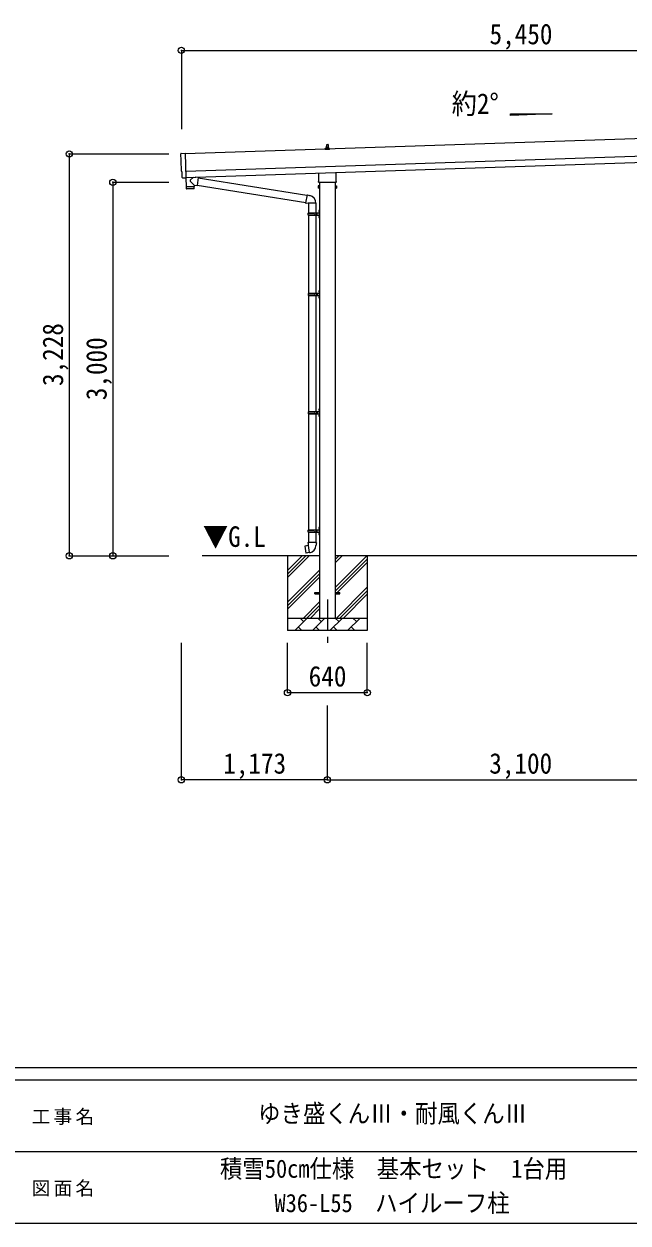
# Model space of a CAD drawing. Units: millimetres at full size, sheet at 1:50. Extents: x -14053 to 14053, y -9700 to 9700.
# Drawn here: x -678 to 4172, y -9700 to -70 of the extents above; entities that cross this region are included whole.
import ezdxf
from ezdxf.enums import TextEntityAlignment as Align

# ---------------------------------------------------------------- set-up
doc = ezdxf.new("R2010")
doc.units = ezdxf.units.MM
doc.header["$LTSCALE"] = 50
doc.header["$PDMODE"] = 32
doc.header["$PDSIZE"] = 50
doc.linetypes.add('CHAIN1', pattern=[8, 5, -1, 1, -1])
for name, color, linetype, lineweight in [('0-1_Defpoints', 7, 'CHAIN1', 9), ('0-2_TEXT1', 4, 'Continuous', 9), ('0-3_SHAPE', 7, 'Continuous', 9), ('0-7_PARTS2', 7, 'Continuous', 9), ('0-8_TABLE1', 6, 'Continuous', 9), ('0-9_DIM1', 7, 'Continuous', 9), ('F-0', 7, 'Continuous', 9)]:
    doc.layers.add(name, color=color, linetype=linetype, lineweight=lineweight)
doc.styles.add('ＭＳ ゴシック', font='')
doc.styles.get('ＭＳ ゴシック').set_extended_font_data('MS Gothic')

msp = doc.modelspace()

# ---------------------------------------------------------------- linework, layer by layer
at = {"layer": '0-1_Defpoints'}
msp.add_line((1758.01, -4691.27), (1758.01, -5040.27), dxfattribs=at)
at = {"layer": '0-2_TEXT1'}
for p, q in [((5997.93, -933.24), (616.14, -1112.63)), ((1752.01, -1062.01), (1752.73, -1038.49)), ((1753.73, -1037.51), (1762.28, -1037.51)), ((1763.28, -1038.49), (1764.01, -1062.01)), ((584.47, -1110.25), (615.97, -1107.55)), ((615.97, -1107.55), (622.57, -1305.29)), ((620.81, -1252.56), (6002.59, -1073.16)), ((622.47, -1302.53), (6004.25, -1123.14)), ((1739.76, -1077.51), (1739.76, -1069.8)), ((1776.26, -1077.51), (1739.76, -1077.51)), ((1740.14, -1069.01), (1775.87, -1069.01)), ((1740.52, -1068.83), (1747.24, -1067.2)), ((1747.62, -1067.01), (1768.39, -1067.01)), ((1748.01, -1066.23), (1748.01, -1062.01)), ((1749.01, -1062.01), (1767.01, -1062.01)), ((1768.01, -1066.23), (1768.01, -1062.01)), ((1775.49, -1068.83), (1768.77, -1067.2)), ((1776.26, -1077.51), (1776.26, -1069.8)), ((591.55, -1256.92), (590.95, -1256.94)), ((593.11, -1303.92), (591.55, -1256.92)), ((602.98, -1306.95), (596.05, -1306.82)), ((603.71, -1306.65), (604.35, -1306)), ((604.35, -1306), (622.6, -1306.3)), ((1688.01, -1340.27), (1688.01, -1334.77)), ((1689.71, -1331.5), (1689.71, -1266.95)), ((1825.94, -1343.77), (1690.07, -1343.77)), ((1695.51, -1343.77), (1695.51, -4841.27)), ((1820.51, -1343.77), (1820.51, -4841.27)), ((1826.31, -1262.4), (1826.31, -1331.5)), ((1828.01, -1334.77), (1828.01, -1340.27)), ((1684.01, -1369.77), (1684.77, -1368.46)), ((1684.01, -1369.77), (1684.01, -1386.77)), ((1684.01, -1386.77), (1684.77, -1388.09)), ((1691.01, -1368.46), (1684.77, -1368.46)), ((1691.01, -1373.37), (1684.77, -1373.37)), ((1691.01, -1383.18), (1684.77, -1383.18)), ((1691.01, -1388.09), (1684.77, -1388.09)), ((1691.01, -1388.09), (1691.01, -1368.46)), ((1691.01, -1369.07), (1693.51, -1369.07)), ((1693.51, -1387.47), (1691.01, -1387.47)), ((1693.51, -1367.77), (1695.51, -1367.77)), ((1693.51, -1388.77), (1693.51, -1367.77)), ((1695.51, -1388.77), (1693.51, -1388.77)), ((1695.51, -1367.77), (1695.51, -1388.77)), ((1822.51, -1367.77), (1820.51, -1367.77)), ((1820.51, -1388.77), (1822.51, -1388.77)), ((1822.51, -1388.77), (1822.51, -1367.77)), ((1825.01, -1369.07), (1822.51, -1369.07)), ((1822.51, -1387.47), (1825.01, -1387.47)), ((1825.01, -1368.46), (1831.25, -1368.46)), ((1825.01, -1388.09), (1825.01, -1368.46)), ((1825.01, -1373.37), (1831.25, -1373.37)), ((1825.01, -1383.18), (1831.25, -1383.18)), ((1825.01, -1388.09), (1831.25, -1388.09)), ((1832.01, -1369.77), (1831.25, -1368.46)), ((1832.01, -1386.77), (1831.25, -1388.09)), ((1832.01, -1369.77), (1832.01, -1386.77)), ((1658.01, -4645.77), (1658.01, -4636.77)), ((1658.01, -4636.77), (1695.51, -4636.77)), ((1658.01, -4645.77), (1695.51, -4645.77)), ((1820.51, -4636.77), (1858.01, -4636.77)), ((1820.51, -4645.77), (1858.01, -4645.77)), ((1858.01, -4645.77), (1858.01, -4636.77))]:
    msp.add_line(p, q, dxfattribs=at)
for centre, radius, start, end in [((1752.09, -1062.65), 4.13, 90, 171.17633), ((1753.73, -1038.51), 1, 90, 178.60509), ((1761.34, -1062.01), 4.83, 133.60282, 180), ((1754.67, -1062.01), 4.83, 0, 46.39718), ((1762.28, -1038.51), 1, 1.39491, 90), ((1763.92, -1062.65), 4.13, 8.82367, 90), ((1740.76, -1069.8), 1, 103.62699, 180), ((1747.01, -1066.23), 1, 283.62699, 0), ((1749.01, -1063.01), 1, 90, 180), ((1767.01, -1063.01), 1, 0, 90), ((1769.01, -1066.23), 1, 180, 256.37301), ((1775.26, -1069.8), 1, 0, 76.37301), ((1692.01, -1334.77), 4, 125.09963, 180), ((1692.01, -1340.27), 4, 180, 194.47751), ((1692.01, -1340.27), 4, 194.47751, 241.04498), ((1824.01, -1340.27), 4, 298.95502, 345.52249), ((1824.01, -1334.77), 4, 0, 54.90037), ((1824.01, -1340.27), 4, 345.52249, 0), ((1688.35, -1370.91), 4.34, 145.61575, 214.38425), ((1688.35, -1385.64), 4.34, 145.61575, 214.38425), ((1700.25, -1378.27), 16.24, 162.41205, 197.58795), ((1827.66, -1370.91), 4.34, 325.61575, 34.38425), ((1815.77, -1378.27), 16.24, 342.41205, 17.58795), ((1827.66, -1385.64), 4.34, 325.61575, 34.38425)]:
    msp.add_arc(centre, radius, start, end, dxfattribs=at)
for centre, major_axis, ratio, start_param, end_param in [((584.73, -1113.24), (-3, -0.1), 0.99863, 4.7647489, 6.2979817), ((-4176.14, -1342.4), (4760.73, 158.69), 0.99863, 6.2686928, 6.2979817), ((590.8, -1252.54), (-4.4, -0.15), 0.99863, 6.2686928, 7.8539816), ((596.11, -1303.82), (-2.11, -2.14), 0.9974, 5.5252311, 7.0411395), ((603, -1305.95), (-0.704, -0.714), 0.9974, 0.7579542, 1.5707963)]:
    msp.add_ellipse(centre, major_axis=major_axis, ratio=ratio, start_param=start_param, end_param=end_param, dxfattribs=at)
at = {"layer": '0-3_SHAPE'}
for p, q in [((1695.51, -4341.27), (751.35, -4341.27)), ((1438.01, -4341.27), (1438.01, -4941.27)), ((1438.01, -4459.76), (1556.49, -4341.27)), ((1438.01, -4488.04), (1584.77, -4341.27)), ((1438.01, -4516.33), (1613.06, -4341.27)), ((4795.51, -4341.27), (1820.51, -4341.27)), ((1820.51, -4370.1), (1849.33, -4341.27)), ((1820.51, -4398.38), (1877.62, -4341.27)), ((1820.51, -4596.37), (2075.61, -4341.27)), ((1820.51, -4624.66), (2078.01, -4367.16)), ((1820.51, -4652.94), (2078.01, -4395.44)), ((2078.01, -4341.27), (2078.01, -4941.27)), ((1438.01, -4714.31), (1695.51, -4456.81)), ((1438.01, -4742.6), (1695.51, -4485.1)), ((1438.01, -4770.88), (1695.51, -4513.38)), ((1830.16, -4841.27), (2078.01, -4593.43)), ((1858.45, -4841.27), (2078.01, -4621.72)), ((1565.61, -4841.27), (1695.51, -4711.37)), ((1886.73, -4841.27), (2078.01, -4650)), ((1593.89, -4841.27), (1695.51, -4739.66)), ((1622.17, -4841.27), (1695.51, -4767.94)), ((1438.01, -4841.27), (2078.01, -4841.27)), ((1495.88, -4941.27), (1595.88, -4841.27)), ((1567.32, -4869.83), (1538.77, -4841.27)), ((1637.3, -4941.27), (1737.3, -4841.27)), ((1708.74, -4869.83), (1680.19, -4841.27)), ((1778.72, -4941.27), (1878.72, -4841.27)), ((1850.16, -4869.83), (1821.61, -4841.27)), ((1920.14, -4941.27), (2020.14, -4841.27)), ((1991.59, -4869.83), (1963.03, -4841.27)), ((2078.01, -4941.27), (1438.01, -4941.27)), ((1524.43, -4912.72), (1552.98, -4941.27)), ((1665.85, -4912.72), (1694.4, -4941.27)), ((1807.27, -4912.72), (1835.82, -4941.27)), ((1948.69, -4912.72), (1977.25, -4941.27))]:
    msp.add_line(p, q, dxfattribs=at)
at = {"layer": '0-7_PARTS2', "color": 4}
msp.add_lwpolyline([(3563.37, -791.09), (3227.37, -803.5), (3227.37, -791.09)], close=True, dxfattribs=at)
at = {"layer": '0-8_TABLE1'}
for p, q in [((585.36, -282.16), (6035.03, -282.16)), ((585.36, -282.16), (585.36, -913.55)), ((-314.64, -1113.66), (-314.64, -4341.27)), ((-314.64, -1113.66), (485.36, -1113.66)), ((35.36, -1341.27), (35.36, -4341.27)), ((35.36, -1341.27), (485.36, -1341.27)), ((-314.64, -4341.27), (485.36, -4341.27)), ((585.36, -6140.27), (585.36, -5040.27)), ((1438.01, -5440.27), (1438.01, -5040.27)), ((2078.01, -5440.27), (2078.01, -5040.27)), ((1438.01, -5440.27), (2078.01, -5440.27)), ((1758.01, -6140.27), (1758.01, -5542.27)), ((1758.01, -6140.27), (585.36, -6140.27)), ((1758.01, -6140.27), (4858.01, -6140.27))]:
    msp.add_line(p, q, dxfattribs=at)
for p in [(585.36, -282.16), (-314.64, -1113.66), (35.36, -1341.27), (-314.64, -4341.27), (35.36, -4341.27), (1438.01, -5440.27), (2078.01, -5440.27), (585.36, -6140.27), (1758.01, -6140.27)]:
    msp.add_point(p, dxfattribs=at)
at = {"layer": '0-9_DIM1'}
for p, q in [((622.2, -1306.29), (624.57, -1377.5)), ((622.57, -1305.29), (622.6, -1306.3)), ((688.14, -1363.36), (656.64, -1330.85)), ((683.89, -1300.48), (656.68, -1323.51)), ((721.58, -1303.77), (695.67, -1300.09)), ((721.58, -1303.77), (712.62, -1366.84)), ((721.32, -1305.6), (1594.14, -1444.52)), ((624.57, -1377.5), (688.54, -1375.37)), ((688.57, -1376.37), (624.61, -1378.5)), ((624.61, -1378.5), (625.27, -1391.54)), ((685.88, -1392.47), (628.37, -1394.38)), ((629.07, -1377.35), (629.12, -1378.35)), ((684.04, -1375.52), (684.05, -1376.52)), ((688.14, -1363.36), (688.54, -1375.37)), ((688.14, -1363.36), (712.62, -1366.84)), ((688.78, -1389.42), (688.57, -1376.37)), ((712.88, -1365.01), (1583.72, -1503.62)), ((1594.46, -1442.71), (1583.4, -1505.44)), ((1594.46, -1442.71), (1614.09, -1446.52)), ((1599.16, -1441.35), (1599.58, -1443.7)), ((1583.4, -1505.44), (1603.15, -1508.57)), ((1583.4, -1505.44), (1583.79, -1507.69)), ((1583.79, -1507.69), (1587.36, -1508.32)), ((1587.36, -1508.32), (1588.55, -1506.25)), ((1603.15, -1508.57), (1605.36, -1507.58)), ((1665.66, -1507.98), (1604.47, -1507.98)), ((1605.51, -1507.98), (1605.51, -1587.27)), ((1614.09, -1446.52), (1615.78, -1448.15)), ((1615.78, -1448.15), (1617.89, -1448.6)), ((1665.51, -1507.98), (1665.51, -1587.27)), ((1602.51, -1589.27), (1652.84, -1589.27)), ((1602.51, -1603.27), (1652.84, -1603.27)), ((1603.51, -1587.27), (1603.51, -1589.27)), ((1603.51, -1587.27), (1689.51, -1587.27)), ((1603.51, -1605.27), (1603.51, -1603.27)), ((1603.51, -1605.27), (1689.51, -1605.27)), ((1605.51, -1605.27), (1605.51, -2234.27)), ((1662.51, -1587.27), (1662.51, -1591.77)), ((1662.51, -1600.77), (1664.51, -1600.77)), ((1662.51, -1605.27), (1662.51, -1600.77)), ((1665.51, -1605.27), (1665.51, -2232.27)), ((1670.51, -1587.27), (1670.51, -1605.27)), ((1670.51, -1600.77), (1673.51, -1600.77)), ((1689.2, -1570.13), (1691.25, -1571.12)), ((1689.2, -1574.42), (1691.25, -1573.42)), ((1689.2, -1618.13), (1691.25, -1619.12)), ((1689.2, -1622.42), (1691.25, -1621.42)), ((1690.47, -1568.12), (1690.47, -1576.42)), ((1690.47, -1568.12), (1691.11, -1568.12)), ((1690.47, -1576.42), (1691.11, -1576.42)), ((1690.47, -1616.12), (1690.47, -1624.42)), ((1690.47, -1616.12), (1691.11, -1616.12)), ((1690.47, -1624.42), (1691.11, -1624.42)), ((1691.11, -1568.12), (1691.51, -1568.52)), ((1691.11, -1568.12), (1691.11, -1576.42)), ((1691.11, -1576.42), (1691.51, -1576.02)), ((1691.11, -1616.12), (1691.51, -1616.52)), ((1691.11, -1616.12), (1691.11, -1624.42)), ((1691.11, -1624.42), (1691.51, -1624.02)), ((1691.25, -1571.12), (1691.86, -1572.27)), ((1691.25, -1573.42), (1691.86, -1572.27)), ((1691.25, -1619.12), (1691.86, -1620.27)), ((1691.25, -1621.42), (1691.86, -1620.27)), ((1691.51, -1564.27), (1694.51, -1562.77)), ((1691.51, -1564.27), (1691.51, -1628.27)), ((1691.51, -1628.27), (1694.51, -1629.77)), ((1694.51, -1562.77), (1695.51, -1562.77)), ((1694.51, -1562.77), (1694.51, -1629.77)), ((1694.51, -1629.77), (1695.51, -1629.77)), ((1695.51, -1562.77), (1695.51, -1629.77)), ((1690.47, -2213.12), (1690.47, -2221.42)), ((1690.47, -2213.12), (1691.11, -2213.12)), ((1691.11, -2213.12), (1691.51, -2213.52)), ((1691.11, -2213.12), (1691.11, -2221.42)), ((1691.51, -2209.27), (1694.51, -2207.77)), ((1691.51, -2209.27), (1691.51, -2273.27)), ((1694.51, -2207.77), (1695.51, -2207.77)), ((1694.51, -2207.77), (1694.51, -2274.77)), ((1695.51, -2207.77), (1695.51, -2274.77)), ((1605.01, -2234.27), (1655.34, -2234.27)), ((1605.01, -2248.27), (1655.34, -2248.27)), ((1605.51, -2248.27), (1605.51, -3182.27)), ((1606.01, -2232.27), (1606.01, -2234.27)), ((1606.01, -2232.27), (1689.51, -2232.27)), ((1606.01, -2250.27), (1606.01, -2248.27)), ((1606.01, -2250.27), (1689.51, -2250.27)), ((1665.01, -2232.27), (1665.01, -2236.77)), ((1665.01, -2245.77), (1667.01, -2245.77)), ((1665.01, -2250.27), (1665.01, -2245.77)), ((1665.51, -2250.27), (1665.51, -3182.27)), ((1673.01, -2232.27), (1673.01, -2250.27)), ((1673.01, -2245.77), (1676.01, -2245.77)), ((1689.2, -2215.13), (1691.25, -2216.12)), ((1689.2, -2219.42), (1691.25, -2218.42)), ((1689.2, -2263.13), (1691.25, -2264.12)), ((1689.2, -2267.42), (1691.25, -2266.42)), ((1690.47, -2221.42), (1691.11, -2221.42)), ((1690.47, -2261.12), (1690.47, -2269.42)), ((1690.47, -2261.12), (1691.11, -2261.12)), ((1690.47, -2269.42), (1691.11, -2269.42)), ((1691.11, -2221.42), (1691.51, -2221.02)), ((1691.11, -2261.12), (1691.51, -2261.52)), ((1691.11, -2261.12), (1691.11, -2269.42)), ((1691.11, -2269.42), (1691.51, -2269.02)), ((1691.25, -2216.12), (1691.86, -2217.27)), ((1691.25, -2218.42), (1691.86, -2217.27)), ((1691.25, -2264.12), (1691.86, -2265.27)), ((1691.25, -2266.42), (1691.86, -2265.27)), ((1691.51, -2273.27), (1694.51, -2274.77)), ((1694.51, -2274.77), (1695.51, -2274.77)), ((1689.2, -3165.13), (1691.25, -3166.12)), ((1689.2, -3169.42), (1691.25, -3168.42)), ((1690.47, -3163.12), (1690.47, -3171.42)), ((1690.47, -3163.12), (1691.11, -3163.12)), ((1690.47, -3171.42), (1691.11, -3171.42)), ((1691.11, -3163.12), (1691.51, -3163.52)), ((1691.11, -3163.12), (1691.11, -3171.42)), ((1691.11, -3171.42), (1691.51, -3171.02)), ((1691.25, -3166.12), (1691.86, -3167.27)), ((1691.25, -3168.42), (1691.86, -3167.27)), ((1691.51, -3159.27), (1694.51, -3157.77)), ((1691.51, -3159.27), (1691.51, -3223.27)), ((1694.51, -3157.77), (1695.51, -3157.77)), ((1694.51, -3157.77), (1694.51, -3224.77)), ((1695.51, -3157.77), (1695.51, -3224.77)), ((1605.01, -3184.27), (1655.34, -3184.27)), ((1605.01, -3198.27), (1655.34, -3198.27)), ((1605.51, -3200.27), (1605.51, -4132.27)), ((1606.01, -3182.27), (1606.01, -3184.27)), ((1606.01, -3182.27), (1689.51, -3182.27)), ((1606.01, -3200.27), (1606.01, -3198.27)), ((1606.01, -3200.27), (1689.51, -3200.27)), ((1665.01, -3182.27), (1665.01, -3186.77)), ((1665.01, -3195.77), (1667.01, -3195.77)), ((1665.01, -3200.27), (1665.01, -3195.77)), ((1665.51, -3200.27), (1665.51, -4132.27)), ((1673.01, -3182.27), (1673.01, -3200.27)), ((1673.01, -3195.77), (1676.01, -3195.77)), ((1689.2, -3213.13), (1691.25, -3214.12)), ((1689.2, -3217.42), (1691.25, -3216.42)), ((1690.47, -3211.12), (1690.47, -3219.42)), ((1690.47, -3211.12), (1691.11, -3211.12)), ((1690.47, -3219.42), (1691.11, -3219.42)), ((1691.11, -3211.12), (1691.51, -3211.52)), ((1691.11, -3211.12), (1691.11, -3219.42)), ((1691.11, -3219.42), (1691.51, -3219.02)), ((1691.25, -3214.12), (1691.86, -3215.27)), ((1691.25, -3216.42), (1691.86, -3215.27)), ((1691.51, -3223.27), (1694.51, -3224.77)), ((1694.51, -3224.77), (1695.51, -3224.77)), ((1602.51, -4134.27), (1652.84, -4134.27)), ((1603.51, -4132.27), (1603.51, -4134.27)), ((1603.51, -4132.27), (1689.51, -4132.27)), ((1662.51, -4132.27), (1662.51, -4136.77)), ((1670.51, -4132.27), (1670.51, -4150.27)), ((1689.2, -4115.13), (1691.25, -4116.12)), ((1689.2, -4119.42), (1691.25, -4118.42)), ((1690.47, -4113.12), (1690.47, -4121.42)), ((1690.47, -4113.12), (1691.11, -4113.12)), ((1690.47, -4121.42), (1691.11, -4121.42)), ((1691.11, -4113.12), (1691.51, -4113.52)), ((1691.11, -4113.12), (1691.11, -4121.42)), ((1691.11, -4121.42), (1691.51, -4121.02)), ((1691.25, -4116.12), (1691.86, -4117.27)), ((1691.25, -4118.42), (1691.86, -4117.27)), ((1691.51, -4109.27), (1694.51, -4107.77)), ((1691.51, -4109.27), (1691.51, -4173.27)), ((1694.51, -4107.77), (1695.51, -4107.77)), ((1694.51, -4107.77), (1694.51, -4174.77)), ((1695.51, -4107.77), (1695.51, -4174.77)), ((1603.66, -4235.2), (1601.51, -4235.98)), ((1601.51, -4235.98), (1601.51, -4239.6)), ((1602.51, -4148.27), (1652.84, -4148.27)), ((1603.51, -4150.27), (1603.51, -4148.27)), ((1603.51, -4150.27), (1689.51, -4150.27)), ((1603.66, -4235.2), (1604.01, -4255.2)), ((1667.36, -4235.2), (1603.66, -4235.2)), ((1605.51, -4150.27), (1605.51, -4235.2)), ((1662.51, -4145.77), (1664.51, -4145.77)), ((1662.51, -4150.27), (1662.51, -4145.77)), ((1665.51, -4150.27), (1665.51, -4235.2)), ((1667.36, -4235.2), (1667.01, -4255.2)), ((1667.36, -4235.2), (1669.51, -4235.98)), ((1669.51, -4235.98), (1669.51, -4239.6)), ((1670.51, -4145.77), (1673.51, -4145.77)), ((1689.2, -4163.13), (1691.25, -4164.12)), ((1689.2, -4167.42), (1691.25, -4166.42)), ((1690.47, -4161.12), (1690.47, -4169.42)), ((1690.47, -4161.12), (1691.11, -4161.12)), ((1690.47, -4169.42), (1691.11, -4169.42)), ((1691.11, -4161.12), (1691.51, -4161.52)), ((1691.11, -4161.12), (1691.11, -4169.42)), ((1691.11, -4169.42), (1691.51, -4169.02)), ((1691.25, -4164.12), (1691.86, -4165.27)), ((1691.25, -4166.42), (1691.86, -4165.27)), ((1691.51, -4173.27), (1694.51, -4174.77)), ((1694.51, -4174.77), (1695.51, -4174.77)), ((1576.24, -4264.82), (1585.86, -4319.38)), ((1587.02, -4320.2), (1585.86, -4319.38)), ((1615, -4315.61), (1587.02, -4320.2)), ((1589.79, -4261.05), (1589.58, -4261.29)), ((1591.75, -4260.68), (1589.79, -4261.05)), ((1592.03, -4260.83), (1591.75, -4260.68)), ((1599.88, -4318.29), (1599.6, -4318.14)), ((1601.86, -4317.97), (1599.88, -4318.29)), ((1601.51, -4239.6), (1603.75, -4240.42)), ((1602.07, -4317.73), (1601.86, -4317.97)), ((1604.01, -4255.2), (1605.36, -4257.2)), ((1615.27, -4315.7), (1605.14, -4258.22)), ((1605.16, -4257.4), (1605.16, -4258.11)), ((1605.36, -4257.2), (1605.33, -4257.21)), ((1615.57, -4316.46), (1615.33, -4315.8)), ((1665.7, -4257.14), (1665.62, -4259.31)), ((1667.01, -4255.2), (1665.7, -4257.14)), ((1669.51, -4239.6), (1667.27, -4240.42))]:
    msp.add_line(p, q, dxfattribs=at)
for points in [[(1594.46, -1442.71), (1595.6, -1440.72), (1599.16, -1441.35)], [(1662.51, -1591.77), (1664.51, -1591.77), (1664.51, -1600.77)], [(1670.51, -1591.77), (1673.51, -1591.77), (1673.51, -1600.77)], [(1665.01, -2236.77), (1667.01, -2236.77), (1667.01, -2245.77)], [(1673.01, -2236.77), (1676.01, -2236.77), (1676.01, -2245.77)], [(1665.01, -3186.77), (1667.01, -3186.77), (1667.01, -3195.77)], [(1673.01, -3186.77), (1676.01, -3186.77), (1676.01, -3195.77)], [(1662.51, -4136.77), (1664.51, -4136.77), (1664.51, -4145.77)], [(1670.51, -4136.77), (1673.51, -4136.77), (1673.51, -4145.77)], [(1604.92, -4258.4), (1577.05, -4263.65), (1576.24, -4264.82)]]:
    msp.add_lwpolyline(points, dxfattribs=at)
for centre, radius, start, end in [((660.06, -1327.2), 5, 132.56466, 226.88314), ((628.26, -1391.39), 3, 182.90915, 271.95747), ((685.78, -1389.47), 3, 271.90915, 0.90915), ((1605.36, -1507.58), 60.3, 359.62495, 78), ((1651.26, -1596.27), 49.25, 171.82876, 180.00002), ((1651.26, -1596.27), 49.25, 180.00002, 188.17127), ((1652.84, -1587.27), 2, 270, 359.99998), ((1652.84, -1605.27), 2, 0.00005, 90.00004), ((1694.8, -1572.27), 6, 136.21765, 223.78235), ((1694.8, -1620.27), 6, 136.21765, 223.78235), ((1689.51, -1585.27), 2, 270, 359.99998), ((1689.51, -1607.27), 2, 0.00005, 90.00004), ((1694.8, -2217.27), 6, 136.21765, 223.78235), ((1653.76, -2241.27), 49.25, 171.82876, 180.00002), ((1653.76, -2241.27), 49.25, 180.00002, 188.17127), ((1655.34, -2232.27), 2, 270, 359.99998), ((1655.34, -2250.27), 2, 0.00005, 90.00004), ((1694.8, -2265.27), 6, 136.21765, 223.78235), ((1689.51, -2230.27), 2, 270, 359.99998), ((1689.51, -2252.27), 2, 0.00005, 90.00004), ((1694.8, -3167.27), 6, 136.21765, 223.78235), ((1653.76, -3191.27), 49.25, 171.82876, 180.00002), ((1653.76, -3191.27), 49.25, 180.00002, 188.17127), ((1655.34, -3182.27), 2, 270, 359.99998), ((1655.34, -3200.27), 2, 0.00005, 90.00004), ((1694.8, -3215.27), 6, 136.21765, 223.78235), ((1689.51, -3180.27), 2, 270, 359.99998), ((1689.51, -3202.27), 2, 0.00005, 90.00004), ((1651.26, -4141.27), 49.25, 171.82876, 180.00002), ((1652.84, -4132.27), 2, 270, 359.99998), ((1694.8, -4117.27), 6, 136.21765, 223.78235), ((1689.51, -4130.27), 2, 270, 359.99998), ((1651.26, -4141.27), 49.25, 180.00002, 188.17127), ((1652.84, -4150.27), 2, 0.00005, 90.00004), ((1694.8, -4165.27), 6, 136.21765, 223.78235), ((1689.51, -4152.27), 2, 0.00005, 90.00004), ((1604.86, -4258.11), 0.3, 280.66842, 0), ((1605.36, -4257.4), 0.2, 100, 180), ((1615.05, -4315.9), 0.3, 20, 99.33158), ((1615.76, -4316.39), 0.2, 200, 279.96938), ((1605.36, -4257.2), 60.3, 279.96938, 358)]:
    msp.add_arc(centre, radius, start, end, dxfattribs=at)
at = {"layer": 'F-0', "color": 5, "lineweight": 5}
for p, q in [((-14053.43, -8450), (13346.57, -8450)), ((-14053.43, -8550), (8901.98, -8550)), ((-5748.03, -9125), (4501.97, -9125)), ((-14053.43, -9700), (13346.57, -9700))]:
    msp.add_line(p, q, dxfattribs=at)

# ---------------------------------------------------------------- texts
at = {"layer": '0-7_PARTS2', "style": 'ＭＳ ゴシック', "width": 0.9}
for s, p in [('約2°', (2756.29, -841.14)), ('▼G.L', (758.62, -4319.06))]:
    msp.add_text(s, height=165, dxfattribs=at).set_placement(p, align=Align.BOTTOM_LEFT)
at = {"layer": '0-8_TABLE1', "color": 7, "style": 'ＭＳ ゴシック', "width": 0.9}
for s, p in [('5,450', (3060.2, -282.16)), ('640', (1608.01, -5440.27)), ('1,173', (921.69, -6140.27)), ('3,100', (3058.01, -6140.27))]:
    msp.add_text(s, height=165, dxfattribs=at).set_placement(p, align=Align.BOTTOM_LEFT)
for s, p in [('3,228', (-314.64, -2977.47)), ('3,000', (35.36, -3091.27))]:
    msp.add_text(s, height=165, rotation=90, dxfattribs=at).set_placement(p, align=Align.BOTTOM_LEFT)
at = {"layer": 'F-0', "style": 'ＭＳ ゴシック', "width": 0.9}
for s, p in [('ゆき盛くんⅢ・耐風くんⅢ', (1201.97, -8937.5)), ('積雪50cm仕様\u3000基本セット\u30001台用', (895.72, -9380.76)), ('W36-L55\u3000ハイルーフ柱', (1333.22, -9656.45))]:
    msp.add_text(s, height=146.6, dxfattribs=at).set_placement(p, align=Align.BOTTOM_LEFT)
at = {"layer": 'F-0', "char_height": 110, "attachment_point": 7, "style": 'ＭＳ ゴシック'}
for s, insert in [('\\T1.17;工事名', (-616.19, -8912.5)), ('\\T1.17;図面名', (-616.19, -9487.5))]:
    msp.add_mtext(s, dxfattribs=dict(at, insert=insert))

doc.saveas('drawing.dxf')
